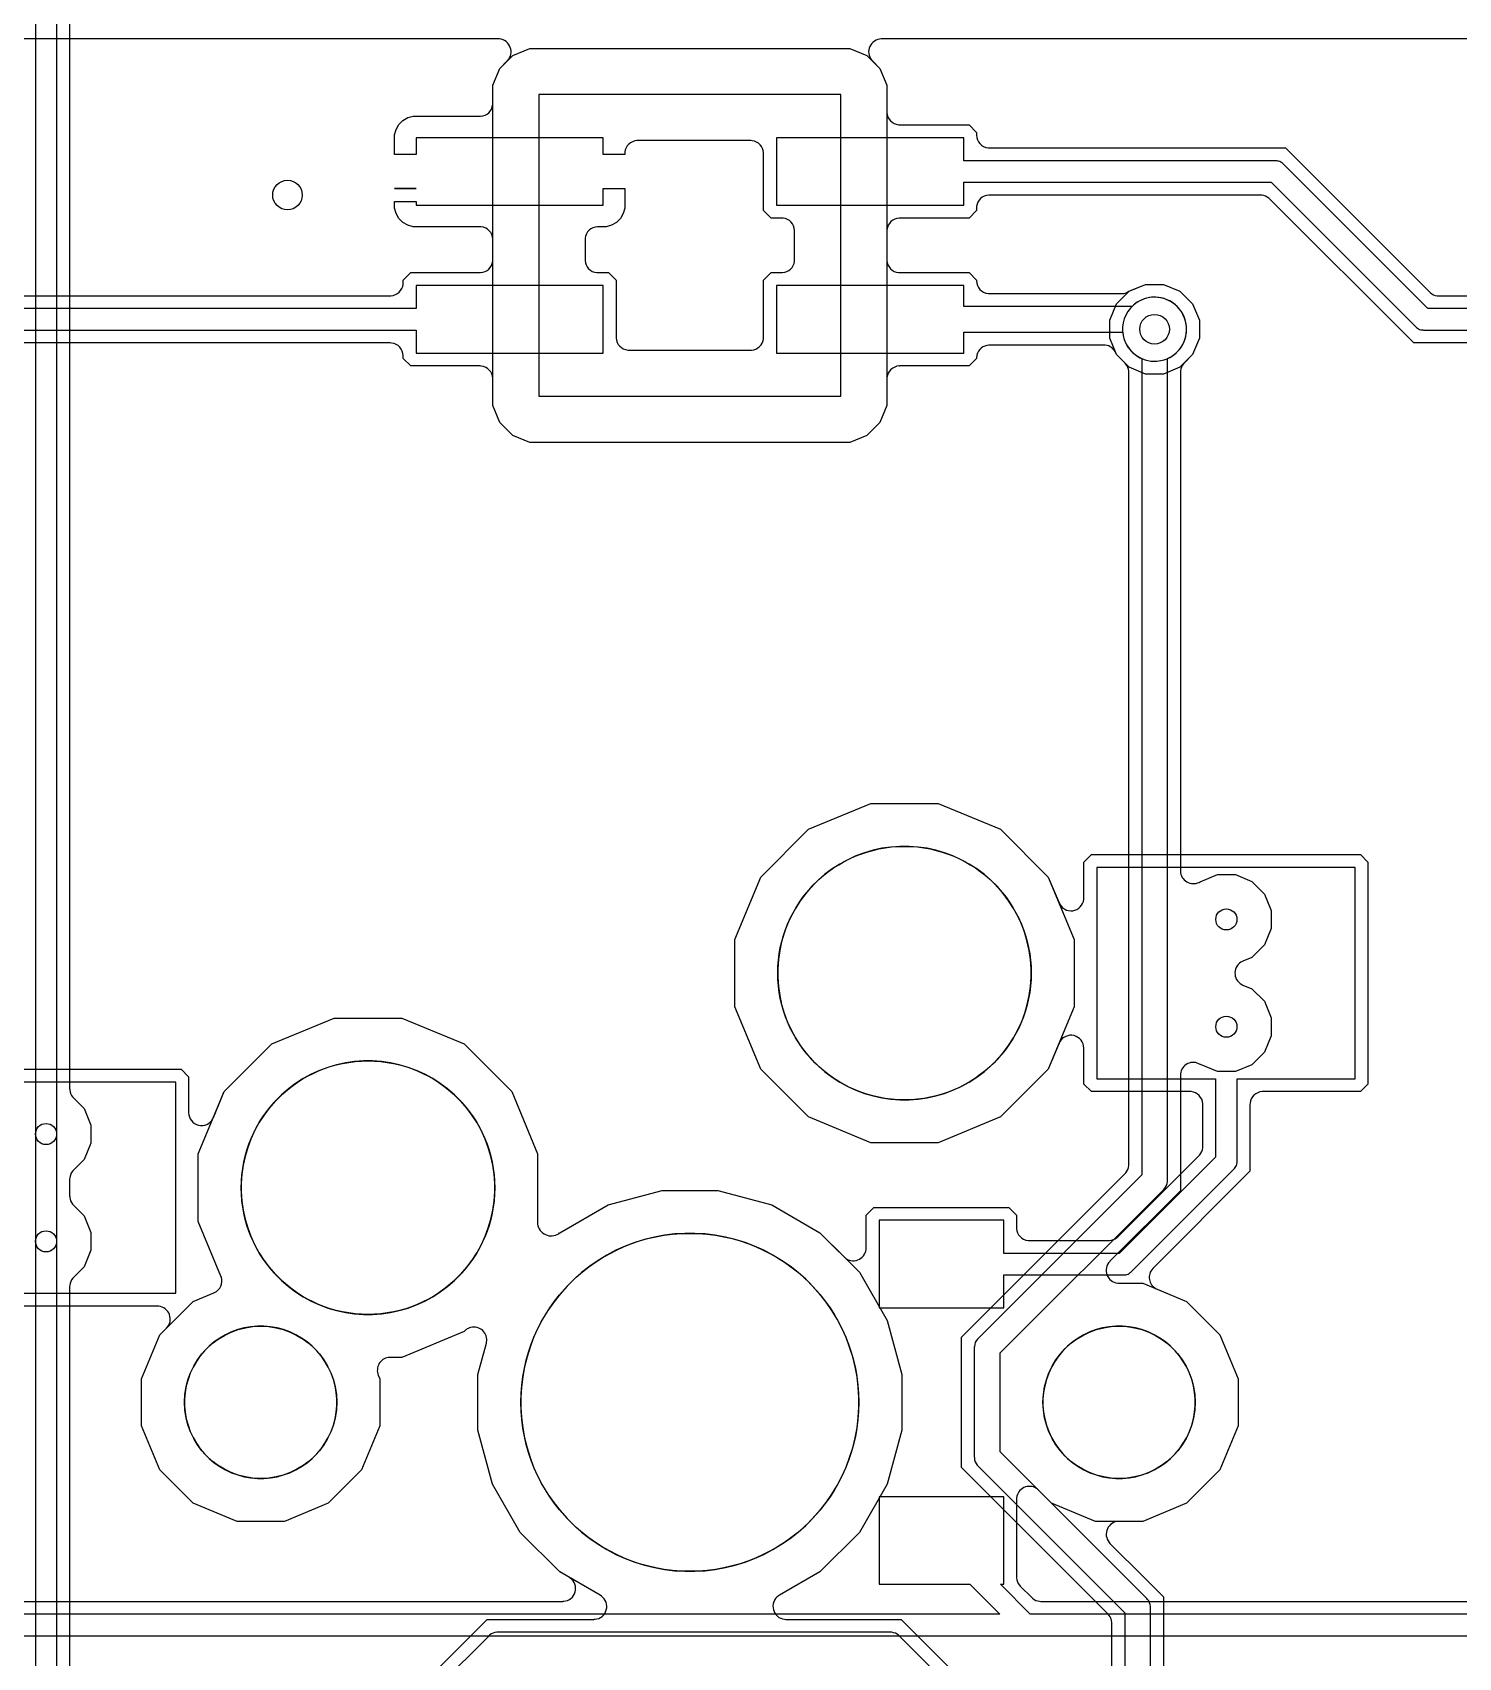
# Model space of a CAD drawing. Header units: millimetres. Extents: x 7.1 to 88.1, y 7.1 to 104.8.
# Drawn here: x 30.32 to 47.2, y 35.08 to 54.31 of the extents above; entities that cross this region are included whole.
import ezdxf

# ---------------------------------------------------------------- set-up
doc = ezdxf.new("R2010")
doc.units = ezdxf.units.MM

msp = doc.modelspace()

# ---------------------------------------------------------------- linework, layer by layer
at = {"layer": '16_copper'}
for points in [[(28.062, 51.197), (34.554, 51.197), (34.558, 51.197), (34.562, 51.197, 0.370187), (34.706, 51.333), (34.707, 51.349), (34.707, 51.38), (34.796, 51.47), (35.616, 51.47), (35.619, 51.47), (35.623, 51.47, 0.370187), (35.767, 51.606), (35.768, 51.622), (35.768, 51.861), (35.768, 51.865), (35.768, 51.868, 0.370187), (35.631, 52.012), (35.616, 52.013), (34.826, 52.013), (34.761, 52.03), (34.703, 52.064), (34.656, 52.111), (34.622, 52.169), (34.605, 52.234), (34.605, 52.311), (34.859, 52.311), (34.859, 52.267), (37.075, 52.267), (37.075, 52.467), (37.329, 52.467), (37.329, 52.234), (37.312, 52.169), (37.278, 52.111), (37.231, 52.064), (37.173, 52.03), (37.108, 52.013), (37.013, 52.013), (37.009, 52.013), (37.005, 52.013, 0.370187), (36.861, 51.876), (36.86, 51.861), (36.86, 51.622), (36.861, 51.618), (36.86, 51.614, 0.370187), (36.997, 51.47), (37.013, 51.47), (37.138, 51.47), (37.227, 51.38), (37.227, 50.705), (37.228, 50.701), (37.228, 50.697, 0.370187), (37.364, 50.553), (37.38, 50.552), (38.82, 50.552), (38.824, 50.553), (38.828, 50.553, 0.370187), (38.972, 50.689), (38.973, 50.705), (38.973, 51.38), (39.062, 51.47), (39.187, 51.47), (39.191, 51.47), (39.195, 51.47, 0.370187), (39.339, 51.606), (39.34, 51.622), (39.34, 51.962), (39.339, 51.966), (39.34, 51.97, 0.370187), (39.203, 52.114), (39.187, 52.115), (39.062, 52.115), (38.973, 52.204), (38.973, 52.88), (38.972, 52.883), (38.972, 52.887, 0.370187), (38.836, 53.031), (38.82, 53.032), (37.481, 53.032), (37.478, 53.032), (37.474, 53.032, 0.370187), (37.33, 52.895), (37.329, 52.88), (37.329, 52.867), (37.075, 52.867), (37.075, 53.067), (34.859, 53.067), (34.859, 52.867), (34.605, 52.867), (34.605, 53.101), (34.622, 53.165), (34.656, 53.223), (34.703, 53.27), (34.761, 53.304), (34.826, 53.321), (35.616, 53.321), (35.619, 53.322), (35.623, 53.321, 0.370187), (35.767, 53.458), (35.768, 53.474), (35.768, 53.687), (35.851, 53.887), (35.939, 53.975), (35.94, 53.977), (35.942, 53.978, 0.622974), (35.847, 54.235), (35.831, 54.236), (22.911, 54.236)], [(54.881, 54.236), (40.369, 54.236), (40.367, 54.235), (40.365, 54.236, 0.622978), (40.25, 53.987), (40.261, 53.975), (40.349, 53.887), (40.432, 53.687), (40.432, 53.372), (40.432, 53.368), (40.432, 53.364, 0.370187), (40.569, 53.22), (40.584, 53.22), (41.404, 53.22), (41.493, 53.13), (41.493, 53.099, 0.384459), (41.63, 52.947), (41.646, 52.947), (45.149, 52.947), (46.854, 51.241), (46.858, 51.238), (46.862, 51.233, 0.153125), (46.946, 51.197), (46.962, 51.197), (53.604, 51.197)], [(53.909, 51.044), (46.835, 51.044), (45.123, 52.757, 0.133073), (45.065, 52.79), (45.058, 52.791), (45.048, 52.793), (45.039, 52.793), (45.033, 52.794), (41.341, 52.794), (41.341, 53.067), (39.125, 53.067), (39.125, 52.267), (41.341, 52.267), (41.341, 52.54), (44.98, 52.54), (46.693, 50.827), (46.697, 50.824), (46.701, 50.82, 0.11143), (46.751, 50.794), (46.758, 50.793), (46.768, 50.791), (46.776, 50.791), (46.783, 50.79), (53.909, 50.79)], [(53.604, 50.638), (46.667, 50.638), (44.962, 52.343), (44.957, 52.347), (44.953, 52.351, 0.153125), (44.87, 52.387), (44.854, 52.388), (41.646, 52.388), (41.642, 52.387), (41.638, 52.388, 0.370187), (41.494, 52.251), (41.493, 52.235), (41.493, 52.204), (41.404, 52.115), (40.584, 52.115), (40.581, 52.114), (40.577, 52.115, 0.370187), (40.433, 51.978), (40.432, 51.962), (40.432, 51.622), (40.432, 51.618), (40.432, 51.614, 0.370187), (40.569, 51.47), (40.584, 51.47), (41.404, 51.47), (41.493, 51.38), (41.493, 51.374, 0.384459), (41.63, 51.223), (41.646, 51.222), (43.208, 51.222), (43.214, 51.223), (43.22, 51.222, 0.099432), (43.279, 51.239), (43.287, 51.245), (43.288, 51.245), (43.494, 51.331), (43.706, 51.331), (43.901, 51.25), (44.05, 51.101), (44.131, 50.906), (44.131, 50.694), (44.05, 50.499), (43.901, 50.35), (43.706, 50.269), (43.494, 50.269), (43.299, 50.35), (43.15, 50.499), (43.142, 50.518, 0.275544), (43.017, 50.612), (43.002, 50.612), (41.646, 50.612), (41.642, 50.612), (41.638, 50.612, 0.334692), (41.498, 50.494), (41.495, 50.483), (41.495, 50.479), (41.494, 50.476), (41.493, 50.46), (41.493, 50.454), (41.404, 50.365), (40.584, 50.365), (40.581, 50.364), (40.577, 50.365, 0.370187), (40.433, 50.228), (40.432, 50.212), (40.432, 49.898), (40.349, 49.697), (40.195, 49.543), (39.995, 49.46), (36.205, 49.46), (36.005, 49.543), (35.851, 49.697), (35.768, 49.898), (35.768, 50.212), (35.768, 50.215), (35.768, 50.217), (35.768, 50.218), (35.768, 50.22, 0.370187), (35.631, 50.364), (35.616, 50.365), (34.796, 50.365), (34.707, 50.454), (34.707, 50.485, 0.384459), (34.57, 50.637), (34.554, 50.638), (27.767, 50.638)], [(28.894, 42.042), (32.078, 42.042), (32.167, 41.953), (32.167, 41.529), (32.167, 41.528), (32.167, 41.527, 0.773611), (32.454, 41.456), (32.461, 41.471), (32.588, 41.777), (33.153, 42.342), (33.891, 42.648), (34.689, 42.648), (35.427, 42.342), (35.992, 41.777), (36.298, 41.039), (36.298, 40.213), (36.298, 40.211), (36.298, 40.209, 0.54334), (36.547, 40.095), (36.558, 40.105), (36.56, 40.107), (37.132, 40.437), (37.77, 40.608), (38.43, 40.608), (39.068, 40.437), (39.64, 40.107), (39.927, 39.82), (39.928, 39.819), (39.93, 39.817, 0.622974), (40.186, 39.912), (40.187, 39.928), (40.187, 40.317), (40.276, 40.406), (41.877, 40.406), (41.966, 40.317), (41.966, 40.167), (41.966, 40.163), (41.966, 40.159, 0.370187), (42.103, 40.015), (42.118, 40.014), (43.056, 40.014), (43.062, 40.015), (43.068, 40.015, 0.153128), (43.152, 40.049), (43.164, 40.059), (44.126, 41.021), (44.13, 41.026), (44.134, 41.029, 0.153125), (44.17, 41.113), (44.171, 41.129), (44.171, 41.625), (44.17, 41.629), (44.17, 41.633, 0.370187), (44.034, 41.777), (44.018, 41.778), (42.852, 41.778), (42.763, 41.867), (42.763, 42.291), (42.763, 42.292), (42.763, 42.293, 0.773611), (42.476, 42.364), (42.469, 42.349), (42.342, 42.043), (41.777, 41.478), (41.039, 41.172), (40.241, 41.172), (39.503, 41.478), (38.938, 42.043), (38.632, 42.781), (38.632, 43.579), (38.938, 44.317), (39.503, 44.882), (40.241, 45.188), (41.039, 45.188), (41.777, 44.882), (42.342, 44.317), (42.469, 44.011), (42.47, 44.01), (42.47, 44.009, 0.773607), (42.762, 44.053), (42.763, 44.069), (42.763, 44.493), (42.852, 44.582), (46.036, 44.582), (46.125, 44.493), (46.125, 41.867), (46.036, 41.778), (44.882, 41.778), (44.878, 41.777), (44.874, 41.777, 0.370187), (44.73, 41.641), (44.729, 41.625), (44.729, 40.834), (43.582, 39.687), (43.58, 39.684), (43.578, 39.682, 0.490286), (43.617, 39.445), (43.631, 39.438), (43.978, 39.294), (44.374, 38.898), (44.589, 38.38), (44.589, 37.82), (44.374, 37.302), (43.978, 36.906), (43.46, 36.691), (42.9, 36.691), (42.382, 36.906), (42.226, 37.062), (42.225, 37.063), (42.223, 37.064), (42.221, 37.066), (42.221, 37.066), (42.221, 37.066), (42.213, 37.072), (42.202, 37.081, 0.562966), (41.967, 36.969), (41.966, 36.954), (41.966, 36.034), (41.966, 36.031, 0.007349), (41.966, 36.026), (41.966, 36.022, 0.153128), (42, 35.938), (42.011, 35.926), (42.148, 35.789), (42.152, 35.785), (42.156, 35.781, 0.153125), (42.24, 35.745), (42.255, 35.744), (55.645, 35.744)], [(27.627, 35.744), (36.595, 35.744), (36.602, 35.745), (36.608, 35.745, 0.695635), (36.685, 36.02), (36.671, 36.029), (36.56, 36.093), (36.093, 36.56), (35.763, 37.132), (35.592, 37.77), (35.592, 38.43), (35.691, 38.799), (35.692, 38.805), (35.694, 38.811, 0.541065), (35.508, 38.986), (35.502, 38.985), (35.493, 38.982), (35.485, 38.979, 0.063321), (35.447, 38.957), (35.436, 38.946), (35.427, 38.938), (34.689, 38.632), (34.553, 38.632), (34.55, 38.632), (34.547, 38.632, 0.484479), (34.406, 38.439), (34.407, 38.436), (34.412, 38.421), (34.429, 38.38), (34.429, 37.82), (34.214, 37.302), (33.818, 36.906), (33.3, 36.691), (32.74, 36.691), (32.222, 36.906), (31.826, 37.302), (31.611, 37.82), (31.611, 38.38), (31.826, 38.898), (31.905, 38.977), (31.906, 38.978), (31.907, 38.979), (31.907, 38.98), (31.908, 38.98, 0.622974), (31.813, 39.237), (31.797, 39.238), (28.894, 39.238)]]:
    msp.add_lwpolyline(points, format="xyb", dxfattribs=at)
for points in [[(34.859, 52.464), (34.605, 52.464), (34.605, 52.467), (34.859, 52.467)], [(32.015, 41.89), (28.957, 41.89), (28.957, 39.39), (32.015, 39.39)]]:
    msp.add_lwpolyline(points, close=True, dxfattribs=at)
for points in [[(27.883, 50.79), (34.859, 50.79), (34.859, 50.517), (37.075, 50.517), (37.075, 51.317), (34.859, 51.317), (34.859, 51.044), (27.935, 51.044)], [(61.415, 35.592), (42.129, 35.592), (41.775, 35.947), (41.814, 35.947), (41.814, 36.983), (40.34, 36.983), (40.34, 35.947), (41.415, 35.947), (41.77, 35.592), (27.45, 35.592)], [(27.45, 35.338), (78.177, 35.338)]]:
    msp.add_lwpolyline(points, dxfattribs=at)
for points in [[(43.674, 50.428, 1), (43.526, 51.172), (43.478, 51.159, 0.098492), (43.35, 51.085), (43.335, 51.07), (41.341, 51.07), (41.341, 51.317), (39.125, 51.317), (39.125, 50.517), (41.341, 50.517), (41.341, 50.765), (43.223, 50.765), (43.228, 50.726, 0.376373), (43.625, 50.422)], [(41.814, 39.608), (43.235, 39.608), (43.24, 39.609), (43.246, 39.608, 0.111436), (43.299, 39.625), (43.305, 39.63), (43.313, 39.635), (43.32, 39.641), (43.325, 39.645), (44.54, 40.86), (44.543, 40.864), (44.547, 40.868, 0.11143), (44.573, 40.918), (44.574, 40.925), (44.576, 40.935), (44.576, 40.944), (44.577, 40.95), (44.577, 41.93), (45.973, 41.93), (45.973, 44.43), (42.915, 44.43), (42.915, 41.93), (44.323, 41.93), (44.323, 41.003), (43.182, 39.862), (41.814, 39.862), (41.814, 40.254), (40.34, 40.254), (40.34, 39.217), (41.814, 39.217)]]:
    msp.add_lwpolyline(points, format="xyb", close=True, dxfattribs=at)
at = {"layer": '1_copper'}
for points in [[(30.353, 84.48), (30.353, 20.955), (30.356, 20.927, 0.785533), (30.603, 20.923), (30.607, 20.955), (30.607, 84.427)], [(30.759, 58.52), (30.759, 41.81), (30.76, 41.805), (30.76, 41.799, 0.153131), (30.794, 41.714), (30.804, 41.702), (30.93, 41.576), (31.011, 41.381), (31.011, 41.169), (30.93, 40.974), (30.804, 40.848), (30.8, 40.843), (30.796, 40.839, 0.153125), (30.76, 40.755), (30.759, 40.74), (30.759, 40.54), (30.76, 40.535), (30.76, 40.529, 0.153131), (30.794, 40.444), (30.804, 40.432), (30.93, 40.306), (31.011, 40.111), (31.011, 39.899), (30.93, 39.704), (30.804, 39.578), (30.8, 39.573), (30.796, 39.569, 0.153125), (30.76, 39.485), (30.759, 39.47), (30.759, 22.76)], [(43.095, 34.957), (43.095, 35.483), (43.095, 35.488), (43.095, 35.494, 0.153128), (43.061, 35.579), (43.051, 35.591), (41.314, 37.327), (41.314, 38.873), (43.251, 40.809), (43.254, 40.814), (43.258, 40.818, 0.153125), (43.294, 40.902), (43.295, 40.917), (43.295, 50.291), (43.295, 50.297), (43.295, 50.303, 0.153128), (43.261, 50.387), (43.251, 50.399), (43.15, 50.499), (43.069, 50.694), (43.069, 50.906), (43.15, 51.101), (43.299, 51.25), (43.494, 51.331), (43.706, 51.331), (43.901, 51.25), (44.05, 51.101), (44.131, 50.906), (44.131, 50.694), (44.05, 50.499), (43.949, 50.399), (43.946, 50.395), (43.942, 50.391, 0.153125), (43.906, 50.307), (43.905, 50.291), (43.905, 44.389), (43.905, 44.387), (43.905, 44.385, 0.528491), (44.128, 44.254), (44.138, 44.261), (44.344, 44.346), (44.556, 44.346), (44.751, 44.265), (44.9, 44.116), (44.981, 43.921), (44.981, 43.709), (44.9, 43.514), (44.751, 43.365), (44.645, 43.321), (44.644, 43.32), (44.642, 43.319, 0.622972), (44.631, 43.046), (44.645, 43.039), (44.751, 42.995), (44.9, 42.846), (44.981, 42.651), (44.981, 42.439), (44.9, 42.244), (44.751, 42.095), (44.556, 42.014), (44.344, 42.014), (44.142, 42.098), (44.141, 42.098, 0.563054), (43.906, 41.986), (43.905, 41.971), (43.905, 40.602), (43.072, 39.769), (43.071, 39.767), (43.069, 39.766, 0.622974), (43.164, 39.51), (43.18, 39.509), (43.46, 39.509), (43.978, 39.294), (44.374, 38.898), (44.589, 38.38), (44.589, 37.82), (44.374, 37.302), (43.978, 36.906), (43.46, 36.691), (43.18, 36.691), (43.178, 36.691), (43.176, 36.691, 0.622974), (43.062, 36.443), (43.072, 36.431), (43.482, 36.022), (43.705, 35.798), (43.705, 28.809)], [(43.552, 28.646), (43.552, 35.672), (43.552, 35.678), (43.552, 35.684, 0.153128), (43.518, 35.768), (43.508, 35.78), (41.771, 37.516), (41.771, 38.684), (43.708, 40.62), (43.711, 40.625), (43.716, 40.628, 0.153125), (43.752, 40.712), (43.752, 40.728), (43.752, 50.454), (43.768, 50.46, 1), (43.432, 51.14), (43.389, 51.115, 0.577351), (43.432, 50.46), (43.448, 50.454), (43.448, 40.791), (41.511, 38.854), (41.507, 38.85), (41.503, 38.846, 0.153125), (41.467, 38.762), (41.466, 38.747), (41.466, 37.453), (41.467, 37.448), (41.467, 37.442, 0.153128), (41.501, 37.357), (41.511, 37.346), (43.248, 35.609), (43.248, 34.652)], [(35.144, 34.975), (35.7, 35.531), (36.964, 35.531), (36.971, 35.532), (36.977, 35.532, 0.695637), (37.053, 35.807), (37.04, 35.816), (36.56, 36.093), (36.093, 36.56), (35.763, 37.132), (35.592, 37.77), (35.592, 38.43), (35.691, 38.799), (35.692, 38.805), (35.694, 38.811, 0.541065), (35.508, 38.986), (35.502, 38.985), (35.493, 38.982), (35.485, 38.979, 0.063321), (35.447, 38.957), (35.436, 38.946), (35.427, 38.938), (34.689, 38.632), (34.553, 38.632), (34.55, 38.632), (34.547, 38.632, 0.484486), (34.406, 38.439), (34.407, 38.436), (34.412, 38.421), (34.429, 38.38), (34.429, 37.82), (34.214, 37.302), (33.818, 36.906), (33.3, 36.691), (32.74, 36.691), (32.222, 36.906), (31.826, 37.302), (31.611, 37.82), (31.611, 38.38), (31.826, 38.898), (32.222, 39.294), (32.467, 39.396), (32.47, 39.398), (32.474, 39.399, 0.370187), (32.555, 39.58), (32.549, 39.595), (32.282, 40.241), (32.282, 41.039), (32.588, 41.777), (33.153, 42.342), (33.891, 42.648), (34.689, 42.648), (35.427, 42.342), (35.992, 41.777), (36.298, 41.039), (36.298, 40.213), (36.298, 40.211), (36.298, 40.209, 0.54334), (36.547, 40.095), (36.558, 40.105), (36.56, 40.107), (37.132, 40.437), (37.77, 40.608), (38.43, 40.608), (39.068, 40.437), (39.64, 40.107), (40.107, 39.64), (40.437, 39.068), (40.608, 38.43), (40.608, 37.77), (40.437, 37.132), (40.107, 36.56), (39.64, 36.093), (39.16, 35.816), (39.154, 35.812), (39.149, 35.809, 0.695633), (39.22, 35.532), (39.236, 35.531), (40.6, 35.531), (41.282, 34.849)], [(41.263, 34.652), (40.581, 35.334), (40.577, 35.338), (40.573, 35.342, 0.153125), (40.489, 35.378), (40.473, 35.379), (35.827, 35.379), (35.821, 35.378), (35.815, 35.379, 0.153128), (35.73, 35.345), (35.719, 35.334), (35.137, 34.753)]]:
    msp.add_lwpolyline(points, format="xyb", dxfattribs=at)
for points in [[(36.205, 49.46), (36.005, 49.543), (35.851, 49.697), (35.768, 49.898), (35.768, 53.687), (35.851, 53.887), (36.005, 54.041), (36.205, 54.124), (39.995, 54.124), (40.195, 54.041), (40.349, 53.887), (40.432, 53.687), (40.432, 49.898), (40.349, 49.697), (40.195, 49.543), (39.995, 49.46)], [(40.241, 41.172), (39.503, 41.478), (38.938, 42.043), (38.632, 42.781), (38.632, 43.579), (38.938, 44.317), (39.503, 44.882), (40.241, 45.188), (41.039, 45.188), (41.777, 44.882), (42.342, 44.317), (42.648, 43.579), (42.648, 42.781), (42.342, 42.043), (41.777, 41.478), (41.039, 41.172)]]:
    msp.add_lwpolyline(points, close=True, dxfattribs=at)
at = {"layer": 'drills_NPTH'}
for centre, radius in [((40.64, 43.18), 1.5), ((34.29, 40.64), 1.5), ((38.1, 38.1), 2), ((33.02, 38.1), 0.901), ((43.18, 38.1), 0.901)]:
    msp.add_circle(centre, radius, dxfattribs=at)
at = {"layer": 'drills_PTH'}
for centre in [(44.45, 43.815), (44.45, 42.545), (30.48, 41.275), (30.48, 40.005)]:
    msp.add_circle(centre, 0.125, dxfattribs=at)
at = {"layer": 'drills_via_1_16'}
for centre in [(33.337, 52.388), (43.6, 50.8)]:
    msp.add_circle(centre, 0.175, dxfattribs=at)
at = {"layer": 'holes'}
for points in [[(36.314, 50.006), (39.886, 50.006), (39.886, 53.578), (36.314, 53.578), (36.314, 50.006)], [(39.14, 43.126), (39.148, 43.02), (39.163, 42.913), (39.186, 42.809), (39.216, 42.706), (39.253, 42.606), (39.298, 42.508), (39.349, 42.414), (39.407, 42.324), (39.471, 42.238), (39.541, 42.157), (39.617, 42.081), (39.698, 42.011), (39.784, 41.947), (39.874, 41.889), (39.968, 41.838), (40.066, 41.793), (40.166, 41.756), (40.269, 41.726), (40.373, 41.703), (40.48, 41.688), (40.586, 41.68), (40.694, 41.68), (40.8, 41.688), (40.907, 41.703), (41.011, 41.726), (41.114, 41.756), (41.214, 41.793), (41.312, 41.838), (41.406, 41.889), (41.496, 41.947), (41.582, 42.011), (41.663, 42.081), (41.739, 42.157), (41.809, 42.238), (41.873, 42.324), (41.931, 42.414), (41.982, 42.508), (42.027, 42.606), (42.064, 42.706), (42.094, 42.809), (42.117, 42.913), (42.132, 43.02), (42.14, 43.126), (42.14, 43.234), (42.132, 43.34), (42.117, 43.447), (42.094, 43.551), (42.064, 43.654), (42.027, 43.754), (41.982, 43.852), (41.931, 43.946), (41.873, 44.036), (41.809, 44.122), (41.739, 44.203), (41.663, 44.279), (41.582, 44.349), (41.496, 44.413), (41.406, 44.471), (41.312, 44.522), (41.214, 44.567), (41.114, 44.604), (41.011, 44.634), (40.907, 44.657), (40.8, 44.672), (40.694, 44.68), (40.586, 44.68), (40.48, 44.672), (40.373, 44.657), (40.269, 44.634), (40.166, 44.604), (40.066, 44.567), (39.968, 44.522), (39.874, 44.471), (39.784, 44.413), (39.698, 44.349), (39.617, 44.279), (39.541, 44.203), (39.471, 44.122), (39.407, 44.036), (39.349, 43.946), (39.298, 43.852), (39.253, 43.754), (39.216, 43.654), (39.186, 43.551), (39.163, 43.447), (39.148, 43.34), (39.14, 43.234), (39.14, 43.126)], [(32.79, 40.586), (32.798, 40.48), (32.813, 40.373), (32.836, 40.269), (32.866, 40.166), (32.903, 40.066), (32.948, 39.968), (32.999, 39.874), (33.057, 39.784), (33.121, 39.698), (33.191, 39.617), (33.267, 39.541), (33.348, 39.471), (33.434, 39.407), (33.524, 39.349), (33.618, 39.298), (33.716, 39.253), (33.816, 39.216), (33.919, 39.186), (34.023, 39.163), (34.13, 39.148), (34.236, 39.14), (34.344, 39.14), (34.45, 39.148), (34.556, 39.163), (34.661, 39.186), (34.764, 39.216), (34.864, 39.253), (34.962, 39.298), (35.056, 39.349), (35.146, 39.407), (35.232, 39.471), (35.313, 39.541), (35.389, 39.617), (35.459, 39.698), (35.523, 39.784), (35.581, 39.874), (35.632, 39.968), (35.677, 40.066), (35.714, 40.166), (35.744, 40.269), (35.767, 40.373), (35.782, 40.48), (35.79, 40.586), (35.79, 40.694), (35.782, 40.8), (35.767, 40.907), (35.744, 41.011), (35.714, 41.114), (35.677, 41.214), (35.632, 41.312), (35.581, 41.406), (35.523, 41.496), (35.459, 41.582), (35.389, 41.663), (35.313, 41.739), (35.232, 41.809), (35.146, 41.873), (35.056, 41.931), (34.962, 41.982), (34.864, 42.027), (34.764, 42.064), (34.661, 42.094), (34.556, 42.117), (34.45, 42.132), (34.344, 42.14), (34.236, 42.14), (34.13, 42.132), (34.023, 42.117), (33.919, 42.094), (33.816, 42.064), (33.716, 42.027), (33.618, 41.982), (33.524, 41.931), (33.434, 41.873), (33.348, 41.809), (33.267, 41.739), (33.191, 41.663), (33.121, 41.582), (33.057, 41.496), (32.999, 41.406), (32.948, 41.312), (32.903, 41.214), (32.866, 41.114), (32.836, 41.011), (32.813, 40.907), (32.798, 40.8), (32.79, 40.694), (32.79, 40.586)], [(36.1, 38.04), (36.107, 37.919), (36.122, 37.799), (36.144, 37.68), (36.173, 37.563), (36.209, 37.447), (36.251, 37.334), (36.301, 37.224), (36.357, 37.117), (36.42, 37.014), (36.488, 36.914), (36.563, 36.819), (36.643, 36.729), (36.729, 36.643), (36.819, 36.563), (36.914, 36.488), (37.014, 36.42), (37.117, 36.357), (37.224, 36.301), (37.334, 36.251), (37.447, 36.209), (37.563, 36.173), (37.68, 36.144), (37.799, 36.122), (37.919, 36.107), (38.04, 36.1), (38.16, 36.1), (38.281, 36.107), (38.401, 36.122), (38.52, 36.144), (38.637, 36.173), (38.753, 36.209), (38.866, 36.251), (38.976, 36.301), (39.083, 36.357), (39.186, 36.42), (39.286, 36.488), (39.381, 36.563), (39.471, 36.643), (39.557, 36.729), (39.637, 36.819), (39.712, 36.914), (39.78, 37.014), (39.843, 37.117), (39.899, 37.224), (39.949, 37.334), (39.991, 37.447), (40.027, 37.563), (40.056, 37.68), (40.078, 37.799), (40.093, 37.919), (40.1, 38.04), (40.1, 38.16), (40.093, 38.281), (40.078, 38.401), (40.056, 38.52), (40.027, 38.637), (39.991, 38.753), (39.949, 38.866), (39.899, 38.976), (39.843, 39.083), (39.78, 39.186), (39.712, 39.286), (39.637, 39.381), (39.557, 39.471), (39.471, 39.557), (39.381, 39.637), (39.286, 39.712), (39.186, 39.78), (39.083, 39.843), (38.976, 39.899), (38.866, 39.949), (38.753, 39.991), (38.637, 40.027), (38.52, 40.056), (38.401, 40.078), (38.281, 40.093), (38.16, 40.1), (38.04, 40.1), (37.919, 40.093), (37.799, 40.078), (37.68, 40.056), (37.563, 40.027), (37.447, 39.991), (37.334, 39.949), (37.224, 39.899), (37.117, 39.843), (37.014, 39.78), (36.914, 39.712), (36.819, 39.637), (36.729, 39.557), (36.643, 39.471), (36.563, 39.381), (36.488, 39.286), (36.42, 39.186), (36.357, 39.083), (36.301, 38.976), (36.251, 38.866), (36.209, 38.753), (36.173, 38.637), (36.144, 38.52), (36.122, 38.401), (36.107, 38.281), (36.1, 38.16), (36.1, 38.04)], [(32.119, 38.061), (32.126, 37.982), (32.14, 37.905), (32.16, 37.829), (32.187, 37.755), (32.22, 37.684), (32.26, 37.616), (32.305, 37.551), (32.355, 37.491), (32.411, 37.435), (32.471, 37.385), (32.536, 37.34), (32.604, 37.3), (32.675, 37.267), (32.749, 37.24), (32.825, 37.22), (32.902, 37.206), (32.981, 37.199), (33.059, 37.199), (33.138, 37.206), (33.215, 37.22), (33.291, 37.24), (33.365, 37.267), (33.436, 37.3), (33.504, 37.34), (33.569, 37.385), (33.629, 37.435), (33.685, 37.491), (33.735, 37.551), (33.78, 37.616), (33.82, 37.684), (33.853, 37.755), (33.88, 37.829), (33.9, 37.905), (33.914, 37.982), (33.921, 38.061), (33.921, 38.139), (33.914, 38.218), (33.9, 38.295), (33.88, 38.371), (33.853, 38.445), (33.82, 38.516), (33.78, 38.584), (33.735, 38.649), (33.685, 38.709), (33.629, 38.765), (33.569, 38.815), (33.504, 38.86), (33.436, 38.9), (33.365, 38.933), (33.291, 38.96), (33.215, 38.98), (33.138, 38.994), (33.059, 39.001), (32.981, 39.001), (32.902, 38.994), (32.825, 38.98), (32.749, 38.96), (32.675, 38.933), (32.604, 38.9), (32.536, 38.86), (32.471, 38.815), (32.411, 38.765), (32.355, 38.709), (32.305, 38.649), (32.26, 38.584), (32.22, 38.516), (32.187, 38.445), (32.16, 38.371), (32.14, 38.295), (32.126, 38.218), (32.119, 38.139), (32.119, 38.061)], [(42.279, 38.061), (42.286, 37.982), (42.3, 37.905), (42.32, 37.829), (42.347, 37.755), (42.38, 37.684), (42.42, 37.616), (42.465, 37.551), (42.515, 37.491), (42.571, 37.435), (42.631, 37.385), (42.696, 37.34), (42.764, 37.3), (42.835, 37.267), (42.909, 37.24), (42.985, 37.22), (43.062, 37.206), (43.141, 37.199), (43.219, 37.199), (43.298, 37.206), (43.375, 37.22), (43.451, 37.24), (43.525, 37.267), (43.596, 37.3), (43.664, 37.34), (43.729, 37.385), (43.789, 37.435), (43.845, 37.491), (43.895, 37.551), (43.94, 37.616), (43.98, 37.684), (44.013, 37.755), (44.04, 37.829), (44.06, 37.905), (44.074, 37.982), (44.081, 38.061), (44.081, 38.139), (44.074, 38.218), (44.06, 38.295), (44.04, 38.371), (44.013, 38.445), (43.98, 38.516), (43.94, 38.584), (43.895, 38.649), (43.845, 38.709), (43.789, 38.765), (43.729, 38.815), (43.664, 38.86), (43.596, 38.9), (43.525, 38.933), (43.451, 38.96), (43.375, 38.98), (43.298, 38.994), (43.219, 39.001), (43.141, 39.001), (43.062, 38.994), (42.985, 38.98), (42.909, 38.96), (42.835, 38.933), (42.764, 38.9), (42.696, 38.86), (42.631, 38.815), (42.571, 38.765), (42.515, 38.709), (42.465, 38.649), (42.42, 38.584), (42.38, 38.516), (42.347, 38.445), (42.32, 38.371), (42.3, 38.295), (42.286, 38.218), (42.279, 38.139), (42.279, 38.061)]]:
    msp.add_lwpolyline(points, close=True, dxfattribs=at)

doc.saveas('drawing.dxf')
